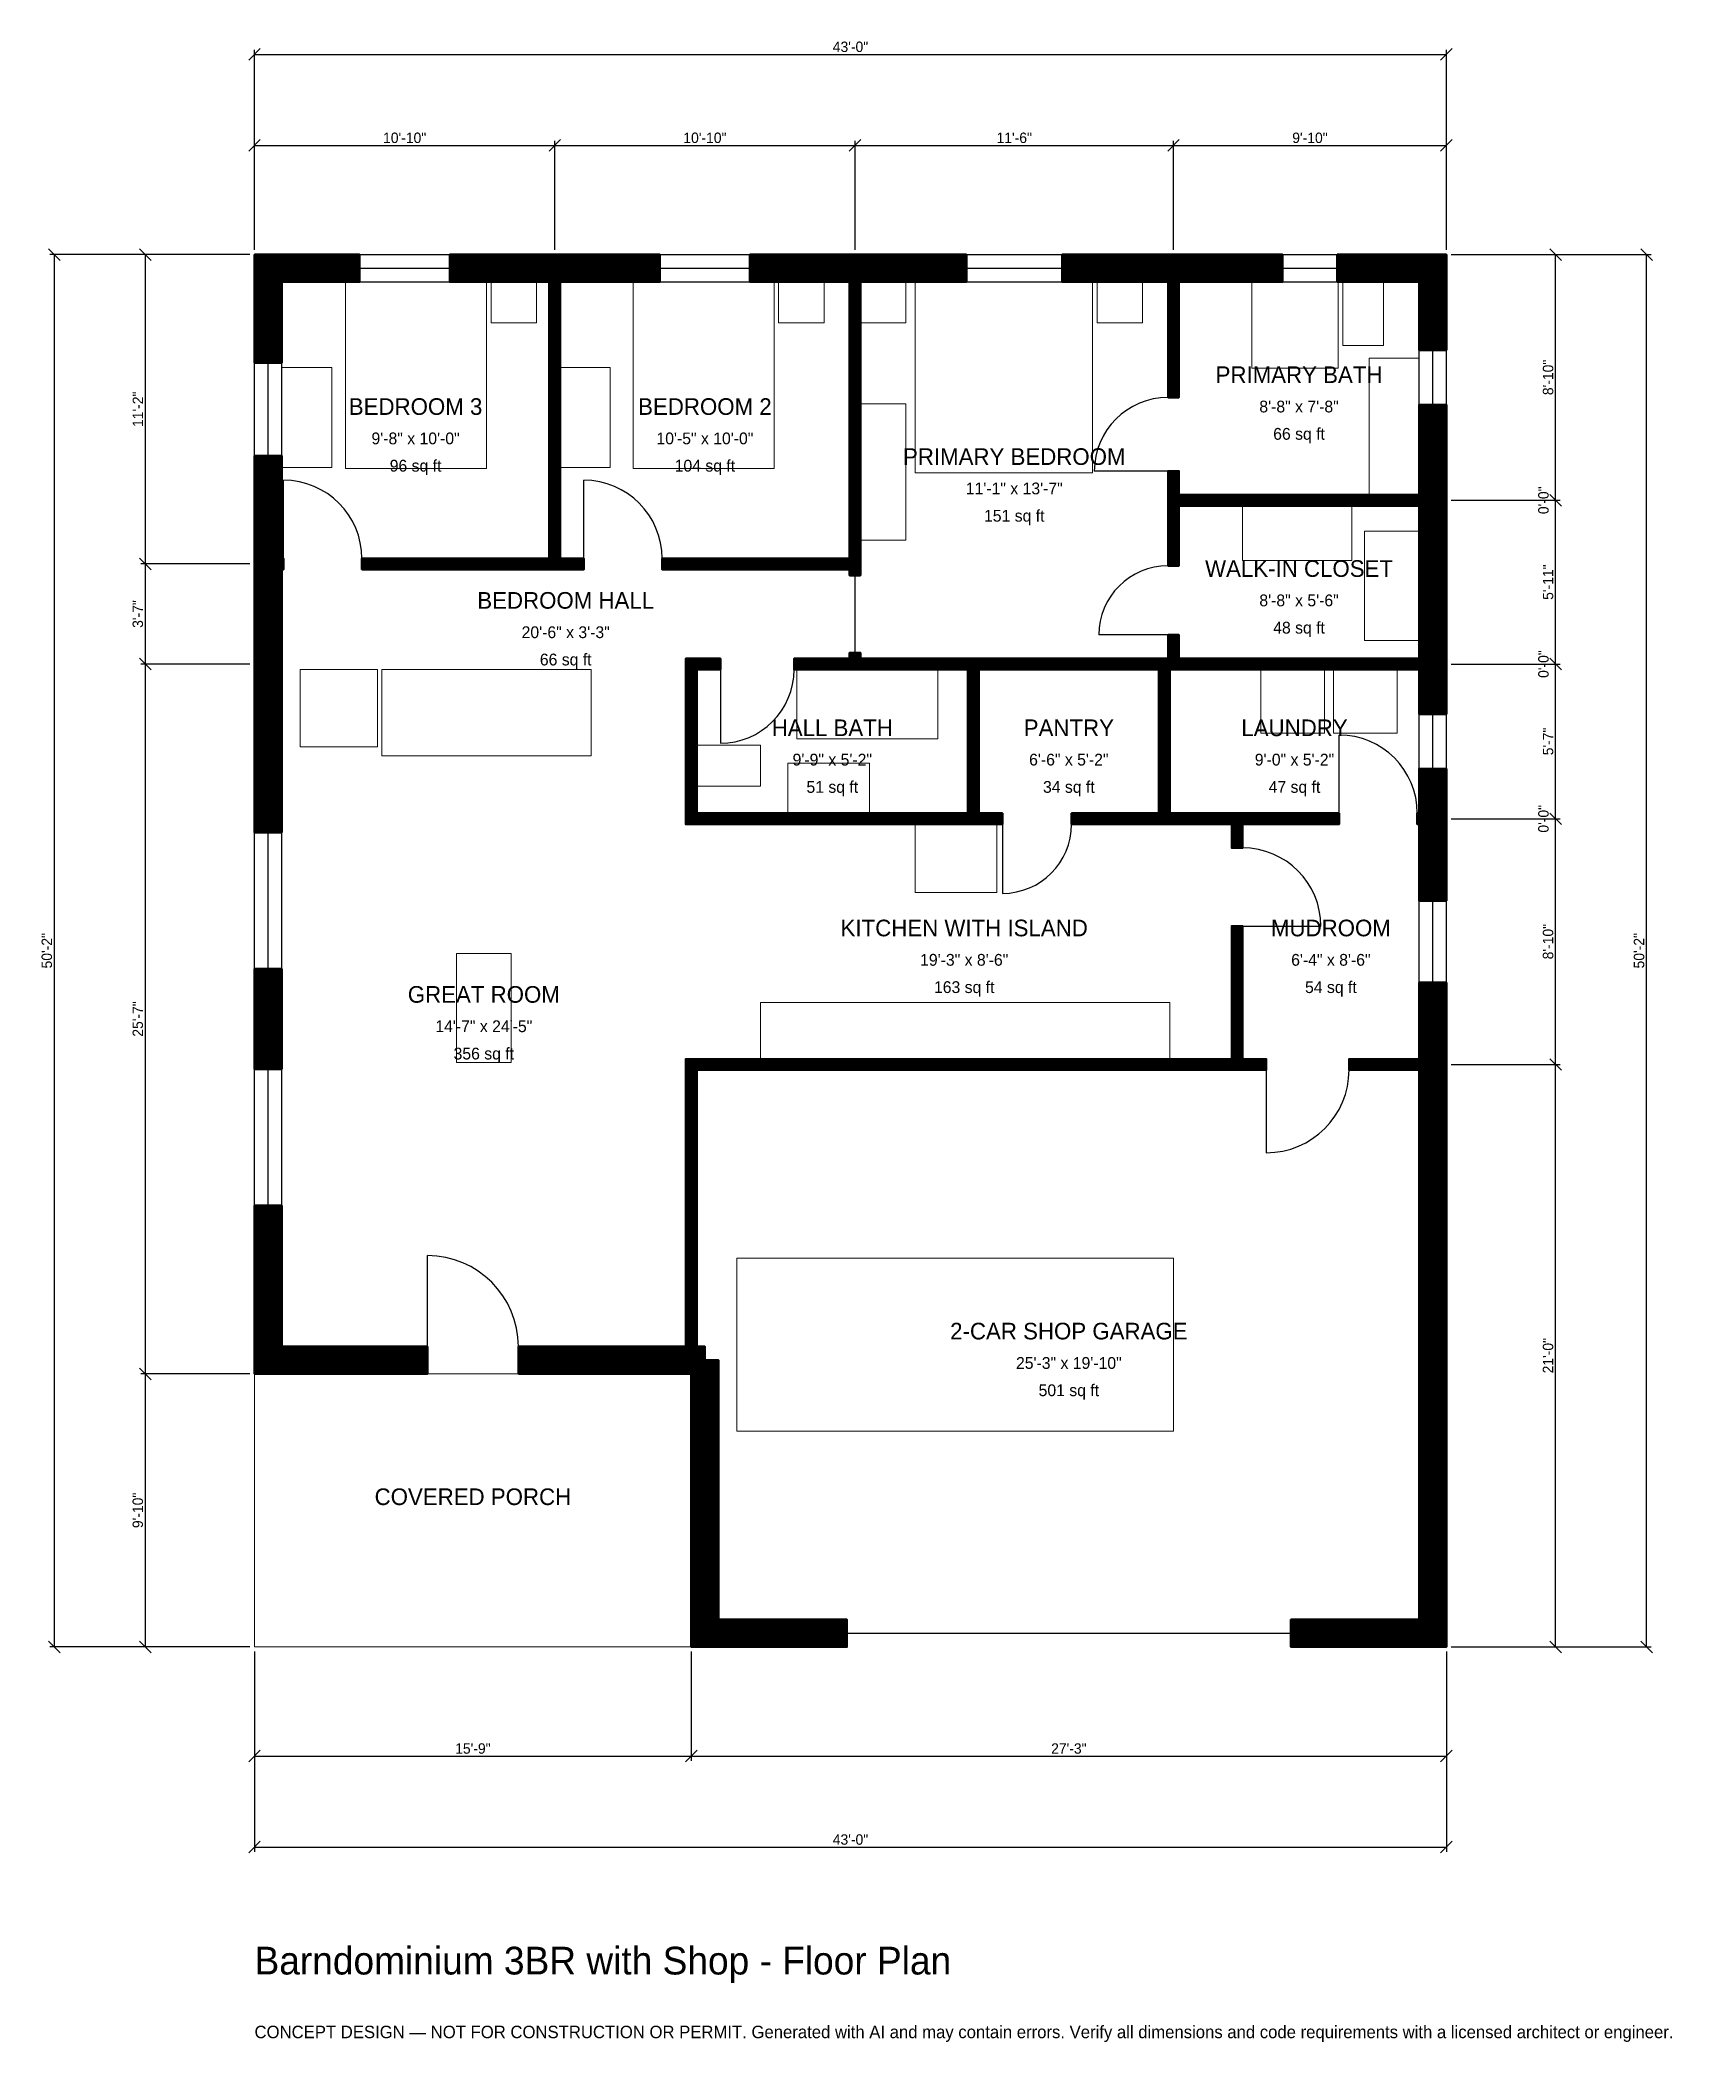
# Model space of a CAD drawing. Header units: inches. Extents: x -93 to 613, y -171 to 695.
import ezdxf
from ezdxf.enums import TextEntityAlignment as Align

# ---------------------------------------------------------------- set-up
doc = ezdxf.new("R2010")
doc.units = ezdxf.units.IN
doc.header["$MEASUREMENT"] = 0
doc.linetypes.add('DASHED', pattern=[0.6, 0.5, -0.1])
for name, color, linetype, lineweight in [('A-ANNO-DIMS', 1, 'Continuous', 13), ('A-ANNO-TEXT', 7, 'Continuous', 18), ('A-AREA-IDEN', 7, 'Continuous', 18), ('A-DOOR', 2, 'Continuous', 25), ('A-FLOR-FIXT', 9, 'Continuous', 13), ('A-FURN', 9, 'Continuous', 13), ('A-GLAZ', 4, 'Continuous', 25), ('A-SITE-PAVE', 8, 'Continuous', 13), ('A-WALL', 7, 'Continuous', 50), ('A-WALL-PATT', 8, 'Continuous', 13)]:
    doc.layers.add(name, color=color, linetype=linetype, lineweight=lineweight)
doc.dimstyles.new('PLAN', dxfattribs={"dimtxt": 4.5, "dimasz": 3, "dimexe": 2, "dimexo": 2, "dimgap": 1, "dimtad": 1, "dimdec": 0, "dimlunit": 4, "dimtsz": 2.5, "dimcen": 2.5, "dimclrd": 1, "dimclre": 1, "dimazin": 3, "dimtfac": 1, "dimtmove": 0, "dimatfit": 3})

msp = doc.modelspace()

# ---------------------------------------------------------------- hatches: boundary and pattern name
at = {"layer": 'A-WALL-PATT'}
h = msp.add_hatch(dxfattribs=at)
h.set_pattern_fill('ANSI31', color=8, scale=0.8)
h.paths.add_polyline_path([(114.1732, 118.1102), (114.1732, 129.9213), (186.6142, 129.9213), (186.6142, 249.6063), (186.6142, 254.3307), (191.3386, 254.3307), (422.8346, 254.3307), (422.8346, 311.811), (427.5591, 311.811), (427.5591, 254.3307), (437.7953, 254.3307), (437.7953, 249.6063), (427.5591, 249.6063), (422.8346, 249.6063), (191.3386, 249.6063), (191.3386, 129.9213), (194.8819, 129.9213), (194.8819, 124.0157), (200.7874, 124.0157), (200.7874, 11.811), (256.2992, 11.811), (256.2992, 0), (200.7874, 0), (200.7874, 0), (188.9764, 0), (188.9764, 0), (188.9763, 0), (188.9763, 11.811), (188.9764, 11.811), (188.9764, 115.748), (188.9763, 115.748), (188.9763, 118.1102), (186.6142, 118.1102), (186.6142, 118.1102), (114.1732, 118.1102)])
h.paths.add_polyline_path([(11.811, 118.1102), (11.811, 118.1102), (0, 118.1102), (0, 118.1102), (0, 118.1102), (0, 129.9213), (0, 129.9213), (0, 190.9449), (11.811, 190.9449), (11.811, 129.9213), (74.8031, 129.9213), (74.8031, 118.1102), (11.811, 118.1102)])
h.paths.add_polyline_path([(0, 293.3071), (11.811, 293.3071), (11.811, 250), (0, 250), (0, 293.3071)])
h.paths.add_polyline_path([(0, 419.2913), (0, 431.1024), (0, 462.5984), (0, 466.1417), (0, 466.1417), (0, 470.8661), (0, 470.8661), (0, 474.4094), (0, 515.3543), (11.811, 515.3543), (11.811, 474.4094), (11.811, 470.8661), (12.5984, 470.8661), (12.5984, 466.1417), (11.811, 466.1417), (11.811, 462.5984), (11.811, 431.1024), (11.811, 419.2913), (11.811, 352.3622), (0, 352.3622), (0, 419.2913)])
h.paths.add_polyline_path([(0, 590.5512), (0, 590.5512), (0, 602.3622), (0, 602.3622), (0, 602.3622), (11.811, 602.3622), (11.811, 602.3622), (45.4724, 602.3622), (45.4724, 590.5512), (11.811, 590.5512), (11.811, 555.5118), (0, 555.5118), (0, 590.5512)])
h.paths.add_polyline_path([(124.0157, 602.3622), (127.5591, 602.3622), (127.5591, 602.3622), (132.2835, 602.3622), (132.2835, 602.3622), (135.8268, 602.3622), (175.3937, 602.3622), (175.3937, 590.5512), (135.8268, 590.5512), (132.2835, 590.5512), (132.2835, 470.8661), (142.5197, 470.8661), (142.5197, 466.1417), (132.2835, 466.1417), (127.5591, 466.1417), (46.4567, 466.1417), (46.4567, 470.8661), (127.5591, 470.8661), (127.5591, 590.5512), (124.0157, 590.5512), (84.4488, 590.5512), (84.4488, 602.3622), (124.0157, 602.3622)])
h.paths.add_polyline_path([(253.937, 602.3622), (257.4803, 602.3622), (257.4803, 602.3622), (262.2047, 602.3622), (262.2047, 602.3622), (265.748, 602.3622), (308.0709, 602.3622), (308.0709, 590.5512), (265.748, 590.5512), (262.2047, 590.5512), (262.2047, 470.8661), (262.2047, 466.1417), (262.2047, 463.5827), (257.4803, 463.5827), (257.4803, 466.1417), (176.378, 466.1417), (176.378, 470.8661), (257.4803, 470.8661), (257.4803, 590.5512), (253.937, 590.5512), (214.3701, 590.5512), (214.3701, 602.3622), (253.937, 602.3622)])
h.paths.add_polyline_path([(391.7323, 602.3622), (395.2756, 602.3622), (395.2756, 602.3622), (400, 602.3622), (400, 602.3622), (403.5433, 602.3622), (444.8819, 602.3622), (444.8819, 590.5512), (403.5433, 590.5512), (400, 590.5512), (400, 540.5512), (395.2756, 540.5512), (395.2756, 590.5512), (391.7323, 590.5512), (349.4094, 590.5512), (349.4094, 602.3622), (391.7323, 602.3622)])
h.paths.add_polyline_path([(503.937, 602.3622), (503.937, 602.3622), (515.748, 602.3622), (515.748, 602.3622), (515.7481, 602.3622), (515.7481, 590.5512), (515.748, 590.5512), (515.748, 561.0236), (503.937, 561.0236), (503.937, 590.5512), (468.5039, 590.5512), (468.5039, 602.3622), (503.937, 602.3622)])
h.paths.add_polyline_path([(515.748, 501.9685), (515.748, 498.4252), (515.7481, 498.4252), (515.7481, 493.7008), (515.748, 493.7008), (515.748, 490.1575), (515.748, 431.1024), (515.748, 427.5591), (515.7481, 427.5591), (515.7481, 422.8346), (515.748, 422.8346), (515.748, 419.2913), (515.748, 403.5433), (503.937, 403.5433), (503.937, 419.2913), (503.937, 422.8346), (400, 422.8346), (396.063, 422.8346), (396.063, 360.6299), (422.8346, 360.6299), (427.5591, 360.6299), (469.2913, 360.6299), (469.2913, 355.9055), (427.5591, 355.9055), (427.5591, 345.6693), (422.8346, 345.6693), (422.8346, 355.9055), (396.063, 355.9055), (396.063, 355.9055), (391.3386, 355.9055), (391.3386, 355.9055), (353.5433, 355.9055), (353.5433, 360.6299), (391.3386, 360.6299), (391.3386, 422.8346), (313.3858, 422.8346), (313.3858, 360.6299), (323.622, 360.6299), (323.622, 355.9055), (313.3858, 355.9055), (313.3858, 355.9055), (308.6614, 355.9055), (308.6614, 355.9055), (191.3386, 355.9055), (191.3386, 355.9055), (186.6142, 355.9055), (186.6142, 355.9055), (186.6142, 360.6299), (186.6142, 422.8346), (186.6142, 427.5591), (191.3386, 427.5591), (201.5748, 427.5591), (201.5748, 422.8346), (191.3386, 422.8346), (191.3386, 360.6299), (308.6614, 360.6299), (308.6614, 422.8346), (262.2047, 422.8346), (257.4803, 422.8346), (233.4646, 422.8346), (233.4646, 427.5591), (257.4803, 427.5591), (257.4803, 430.1181), (262.2047, 430.1181), (262.2047, 427.5591), (308.6614, 427.5591), (313.3858, 427.5591), (391.3386, 427.5591), (395.2756, 427.5591), (395.2756, 437.7953), (400, 437.7953), (400, 427.5591), (503.937, 427.5591), (503.937, 431.1024), (503.937, 490.1575), (503.937, 493.7008), (400, 493.7008), (400, 493.7008), (400, 467.7165), (395.2756, 467.7165), (395.2756, 493.7008), (395.2756, 493.7008), (395.2756, 498.4252), (395.2756, 508.6614), (400, 508.6614), (400, 498.4252), (503.937, 498.4252), (503.937, 501.9685), (503.937, 537.4016), (515.748, 537.4016), (515.748, 501.9685)])
h.paths.add_polyline_path([(515.748, 364.1732), (515.748, 364.1732), (515.748, 360.6299), (515.7481, 360.6299), (515.7481, 355.9055), (515.748, 355.9055), (515.748, 322.8346), (503.937, 322.8346), (503.937, 352.3622), (503.937, 352.3622), (503.937, 355.9055), (503.1496, 355.9055), (503.1496, 360.6299), (503.937, 360.6299), (503.937, 379.9213), (515.748, 379.9213), (515.748, 364.1732)])
h.paths.add_polyline_path([(515.748, 257.874), (515.748, 254.3307), (515.7481, 254.3307), (515.7481, 249.6063), (515.748, 249.6063), (515.748, 246.063), (515.748, 11.811), (515.7481, 11.811), (515.7481, 0), (515.7481, 0), (515.748, 0), (515.748, 0), (503.937, 0), (503.937, 0), (448.4252, 0), (448.4252, 11.811), (503.937, 11.811), (503.937, 246.063), (503.937, 249.6063), (473.622, 249.6063), (473.622, 254.3307), (503.937, 254.3307), (503.937, 257.874), (503.937, 287.4016), (515.748, 287.4016), (515.748, 257.874)])

# ---------------------------------------------------------------- linework, layer by layer
at = {"layer": 'A-DOOR'}
for p, q in [((12.5984, 470.8661), (12.5984, 504.7244)), ((142.5197, 470.8661), (142.5197, 504.7244)), ((395.2756, 508.6614), (363.3858, 508.6614)), ((259.8425, 430.1181), (259.8425, 463.5827)), ((395.2756, 437.7953), (365.3543, 437.7953)), ((201.5748, 422.8346), (201.5748, 390.9449)), ((469.2913, 360.6299), (469.2913, 394.4882)), ((323.622, 355.9055), (323.622, 325.9843)), ((427.5591, 311.811), (461.4173, 311.811)), ((437.7953, 249.6063), (437.7953, 213.7795)), ((74.8031, 129.9213), (74.8031, 169.2913))]:
    msp.add_line(p, q, dxfattribs=at)
at = {"layer": 'A-DOOR', "linetype": 'DASHED'}
msp.add_line((256.2992, 5.9055), (448.4252, 5.9055), dxfattribs=at)
at = {"layer": 'A-DOOR'}
for centre, radius, start, end in [((395.2756, 508.6614), 31.8898, 90, 180), ((12.5984, 470.8661), 33.8583, 0, 90), ((142.5197, 470.8661), 33.8583, 0, 90), ((395.2756, 437.7953), 29.9213, 90, 180), ((201.5748, 422.8346), 31.8898, 270, 360), ((469.2913, 360.6299), 33.8583, 0, 90), ((323.622, 355.9055), 29.9213, 270, 360), ((427.5591, 311.811), 33.8583, 0, 90), ((437.7953, 249.6063), 35.8268, 270, 360), ((74.8031, 129.9213), 39.3701, 0, 90)]:
    msp.add_arc(centre, radius, start, end, dxfattribs=at)
at = {"layer": 'A-FLOR-FIXT'}
for points in [[(431.4961, 553.1496), (468.8976, 553.1496), (468.8976, 590.5512), (431.4961, 590.5512)], [(470.8661, 562.9921), (488.5827, 562.9921), (488.5827, 590.5512), (470.8661, 590.5512)], [(482.2835, 498.4252), (503.937, 498.4252), (503.937, 557.4803), (482.2835, 557.4803)], [(234.6457, 392.9134), (295.6693, 392.9134), (295.6693, 422.8346), (234.6457, 422.8346)], [(191.3386, 372.4409), (218.8976, 372.4409), (218.8976, 390.1575), (191.3386, 390.1575)], [(230.7087, 360.6299), (266.1417, 360.6299), (266.1417, 382.2835), (230.7087, 382.2835)], [(218.8976, 254.3307), (396.063, 254.3307), (396.063, 278.7402), (218.8976, 278.7402)]]:
    msp.add_lwpolyline(points, close=True, dxfattribs=at)
at = {"layer": 'A-FURN'}
for points in [[(39.3701, 509.8425), (100.3937, 509.8425), (100.3937, 590.5512), (39.3701, 590.5512)], [(102.3622, 572.8346), (122.0472, 572.8346), (122.0472, 590.5512), (102.3622, 590.5512)], [(163.7795, 509.8425), (224.8031, 509.8425), (224.8031, 590.5512), (163.7795, 590.5512)], [(226.7717, 572.8346), (246.4567, 572.8346), (246.4567, 590.5512), (226.7717, 590.5512)], [(262.2047, 572.8346), (281.8898, 572.8346), (281.8898, 590.5512), (262.2047, 590.5512)], [(285.8268, 507.874), (362.5984, 507.874), (362.5984, 590.5512), (285.8268, 590.5512)], [(364.5669, 572.8346), (384.252, 572.8346), (384.252, 590.5512), (364.5669, 590.5512)], [(11.811, 510.2362), (33.4646, 510.2362), (33.4646, 553.5433), (11.811, 553.5433)], [(132.2835, 510.2362), (153.937, 510.2362), (153.937, 553.5433), (132.2835, 553.5433)], [(262.2047, 478.7402), (281.8898, 478.7402), (281.8898, 537.7953), (262.2047, 537.7953)], [(427.5591, 470.0787), (474.8031, 470.0787), (474.8031, 493.7008), (427.5591, 493.7008)], [(480.315, 435.4331), (503.937, 435.4331), (503.937, 482.6772), (480.315, 482.6772)], [(19.685, 389.3701), (53.1496, 389.3701), (53.1496, 422.8346), (19.685, 422.8346)], [(55.1181, 385.4331), (145.6693, 385.4331), (145.6693, 422.8346), (55.1181, 422.8346)], [(435.4331, 395.2756), (462.9921, 395.2756), (462.9921, 422.8346), (435.4331, 422.8346)], [(466.9291, 395.2756), (494.4882, 395.2756), (494.4882, 422.8346), (466.9291, 422.8346)], [(285.8268, 326.378), (321.2598, 326.378), (321.2598, 355.9055), (285.8268, 355.9055)], [(87.4016, 252.7559), (111.0236, 252.7559), (111.0236, 300), (87.4016, 300)], [(208.6614, 93.3071), (397.6378, 93.3071), (397.6378, 168.1102), (208.6614, 168.1102)]]:
    msp.add_lwpolyline(points, close=True, dxfattribs=at)
at = {"layer": 'A-GLAZ'}
for p, q in [((45.4724, 602.3622), (84.4488, 602.3622)), ((175.3937, 602.3622), (214.3701, 602.3622)), ((308.0709, 602.3622), (349.4094, 602.3622)), ((444.8819, 602.3622), (468.5039, 602.3622)), ((45.4724, 596.4567), (84.4488, 596.4567)), ((45.4724, 590.5512), (84.4488, 590.5512)), ((175.3937, 596.4567), (214.3701, 596.4567)), ((175.3937, 590.5512), (214.3701, 590.5512)), ((308.0709, 596.4567), (349.4094, 596.4567)), ((308.0709, 590.5512), (349.4094, 590.5512)), ((444.8819, 596.4567), (468.5039, 596.4567)), ((444.8819, 590.5512), (468.5039, 590.5512)), ((0, 515.3543), (0, 555.5118)), ((5.9055, 515.3543), (5.9055, 555.5118)), ((11.811, 515.3543), (11.811, 555.5118)), ((503.937, 537.4016), (503.937, 561.0236)), ((509.8425, 537.4016), (509.8425, 561.0236)), ((515.748, 537.4016), (515.748, 561.0236)), ((503.937, 379.9213), (503.937, 403.5433)), ((509.8425, 379.9213), (509.8425, 403.5433)), ((515.748, 379.9213), (515.748, 403.5433)), ((0, 293.3071), (0, 352.3622)), ((5.9055, 293.3071), (5.9055, 352.3622)), ((11.811, 293.3071), (11.811, 352.3622)), ((503.937, 287.4016), (503.937, 322.8346)), ((509.8425, 287.4016), (509.8425, 322.8346)), ((515.748, 287.4016), (515.748, 322.8346)), ((0, 190.9449), (0, 250)), ((5.9055, 190.9449), (5.9055, 250)), ((11.811, 190.9449), (11.811, 250))]:
    msp.add_line(p, q, dxfattribs=at)
at = {"layer": 'A-SITE-PAVE', "linetype": 'DASHED'}
msp.add_lwpolyline([(0, 0), (188.9764, 0), (188.9764, 118.1102), (0, 118.1102)], close=True, dxfattribs=at)
at = {"layer": 'A-WALL'}
for points in [[(0, 590.5512), (0, 590.5512), (0, 602.3622), (0, 602.3622), (0, 602.3622), (11.811, 602.3622), (11.811, 602.3622), (45.4724, 602.3622), (45.4724, 590.5512), (11.811, 590.5512), (11.811, 555.5118), (0, 555.5118), (0, 590.5512)], [(124.0157, 602.3622), (127.5591, 602.3622), (127.5591, 602.3622), (132.2835, 602.3622), (132.2835, 602.3622), (135.8268, 602.3622), (175.3937, 602.3622), (175.3937, 590.5512), (135.8268, 590.5512), (132.2835, 590.5512), (132.2835, 470.8661), (142.5197, 470.8661), (142.5197, 466.1417), (132.2835, 466.1417), (127.5591, 466.1417), (46.4567, 466.1417), (46.4567, 470.8661), (127.5591, 470.8661), (127.5591, 590.5512), (124.0157, 590.5512), (84.4488, 590.5512), (84.4488, 602.3622), (124.0157, 602.3622)], [(253.937, 602.3622), (257.4803, 602.3622), (257.4803, 602.3622), (262.2047, 602.3622), (262.2047, 602.3622), (265.748, 602.3622), (308.0709, 602.3622), (308.0709, 590.5512), (265.748, 590.5512), (262.2047, 590.5512), (262.2047, 470.8661), (262.2047, 466.1417), (262.2047, 463.5827), (257.4803, 463.5827), (257.4803, 466.1417), (176.378, 466.1417), (176.378, 470.8661), (257.4803, 470.8661), (257.4803, 590.5512), (253.937, 590.5512), (214.3701, 590.5512), (214.3701, 602.3622), (253.937, 602.3622)], [(391.7323, 602.3622), (395.2756, 602.3622), (395.2756, 602.3622), (400, 602.3622), (400, 602.3622), (403.5433, 602.3622), (444.8819, 602.3622), (444.8819, 590.5512), (403.5433, 590.5512), (400, 590.5512), (400, 540.5512), (395.2756, 540.5512), (395.2756, 590.5512), (391.7323, 590.5512), (349.4094, 590.5512), (349.4094, 602.3622), (391.7323, 602.3622)], [(503.937, 602.3622), (503.937, 602.3622), (515.748, 602.3622), (515.748, 602.3622), (515.7481, 602.3622), (515.7481, 590.5512), (515.748, 590.5512), (515.748, 561.0236), (503.937, 561.0236), (503.937, 590.5512), (468.5039, 590.5512), (468.5039, 602.3622), (503.937, 602.3622)], [(515.748, 501.9685), (515.748, 498.4252), (515.7481, 498.4252), (515.7481, 493.7008), (515.748, 493.7008), (515.748, 490.1575), (515.748, 431.1024), (515.748, 427.5591), (515.7481, 427.5591), (515.7481, 422.8346), (515.748, 422.8346), (515.748, 419.2913), (515.748, 403.5433), (503.937, 403.5433), (503.937, 419.2913), (503.937, 422.8346), (400, 422.8346), (396.063, 422.8346), (396.063, 360.6299), (422.8346, 360.6299), (427.5591, 360.6299), (469.2913, 360.6299), (469.2913, 355.9055), (427.5591, 355.9055), (427.5591, 345.6693), (422.8346, 345.6693), (422.8346, 355.9055), (396.063, 355.9055), (396.063, 355.9055), (391.3386, 355.9055), (391.3386, 355.9055), (353.5433, 355.9055), (353.5433, 360.6299), (391.3386, 360.6299), (391.3386, 422.8346), (313.3858, 422.8346), (313.3858, 360.6299), (323.622, 360.6299), (323.622, 355.9055), (313.3858, 355.9055), (313.3858, 355.9055), (308.6614, 355.9055), (308.6614, 355.9055), (191.3386, 355.9055), (191.3386, 355.9055), (186.6142, 355.9055), (186.6142, 355.9055), (186.6142, 360.6299), (186.6142, 422.8346), (186.6142, 427.5591), (191.3386, 427.5591), (201.5748, 427.5591), (201.5748, 422.8346), (191.3386, 422.8346), (191.3386, 360.6299), (308.6614, 360.6299), (308.6614, 422.8346), (262.2047, 422.8346), (257.4803, 422.8346), (233.4646, 422.8346), (233.4646, 427.5591), (257.4803, 427.5591), (257.4803, 430.1181), (262.2047, 430.1181), (262.2047, 427.5591), (308.6614, 427.5591), (313.3858, 427.5591), (391.3386, 427.5591), (395.2756, 427.5591), (395.2756, 437.7953), (400, 437.7953), (400, 427.5591), (503.937, 427.5591), (503.937, 431.1024), (503.937, 490.1575), (503.937, 493.7008), (400, 493.7008), (400, 493.7008), (400, 467.7165), (395.2756, 467.7165), (395.2756, 493.7008), (395.2756, 493.7008), (395.2756, 498.4252), (395.2756, 508.6614), (400, 508.6614), (400, 498.4252), (503.937, 498.4252), (503.937, 501.9685), (503.937, 537.4016), (515.748, 537.4016), (515.748, 501.9685)], [(0, 419.2913), (0, 431.1024), (0, 462.5984), (0, 466.1417), (0, 466.1417), (0, 470.8661), (0, 470.8661), (0, 474.4094), (0, 515.3543), (11.811, 515.3543), (11.811, 474.4094), (11.811, 470.8661), (12.5984, 470.8661), (12.5984, 466.1417), (11.811, 466.1417), (11.811, 462.5984), (11.811, 431.1024), (11.811, 419.2913), (11.811, 352.3622), (0, 352.3622), (0, 419.2913)], [(515.748, 364.1732), (515.748, 364.1732), (515.748, 360.6299), (515.7481, 360.6299), (515.7481, 355.9055), (515.748, 355.9055), (515.748, 322.8346), (503.937, 322.8346), (503.937, 352.3622), (503.937, 352.3622), (503.937, 355.9055), (503.1496, 355.9055), (503.1496, 360.6299), (503.937, 360.6299), (503.937, 379.9213), (515.748, 379.9213), (515.748, 364.1732)], [(114.1732, 118.1102), (114.1732, 129.9213), (186.6142, 129.9213), (186.6142, 249.6063), (186.6142, 254.3307), (191.3386, 254.3307), (422.8346, 254.3307), (422.8346, 311.811), (427.5591, 311.811), (427.5591, 254.3307), (437.7953, 254.3307), (437.7953, 249.6063), (427.5591, 249.6063), (422.8346, 249.6063), (191.3386, 249.6063), (191.3386, 129.9213), (194.8819, 129.9213), (194.8819, 124.0157), (200.7874, 124.0157), (200.7874, 11.811), (256.2992, 11.811), (256.2992, 0), (200.7874, 0), (200.7874, 0), (188.9764, 0), (188.9764, 0), (188.9763, 0), (188.9763, 11.811), (188.9764, 11.811), (188.9764, 115.748), (188.9763, 115.748), (188.9763, 118.1102), (186.6142, 118.1102), (186.6142, 118.1102), (114.1732, 118.1102)], [(0, 293.3071), (11.811, 293.3071), (11.811, 250), (0, 250), (0, 293.3071)], [(515.748, 257.874), (515.748, 254.3307), (515.7481, 254.3307), (515.7481, 249.6063), (515.748, 249.6063), (515.748, 246.063), (515.748, 11.811), (515.7481, 11.811), (515.7481, 0), (515.7481, 0), (515.748, 0), (515.748, 0), (503.937, 0), (503.937, 0), (448.4252, 0), (448.4252, 11.811), (503.937, 11.811), (503.937, 246.063), (503.937, 249.6063), (473.622, 249.6063), (473.622, 254.3307), (503.937, 254.3307), (503.937, 257.874), (503.937, 287.4016), (515.748, 287.4016), (515.748, 257.874)], [(11.811, 118.1102), (11.811, 118.1102), (0, 118.1102), (0, 118.1102), (0, 118.1102), (0, 129.9213), (0, 129.9213), (0, 190.9449), (11.811, 190.9449), (11.811, 129.9213), (74.8031, 129.9213), (74.8031, 118.1102), (11.811, 118.1102)]]:
    msp.add_lwpolyline(points, close=True, dxfattribs=at)

# ---------------------------------------------------------------- texts
at = {"layer": 'A-ANNO-TEXT'}
for s, height, p in [('Barndominium 3BR with Shop - Floor Plan', 12, (0, -141.7323)), ('CONCEPT DESIGN — NOT FOR CONSTRUCTION OR PERMIT. Generated with AI and may contain errors. Verify all dimensions and code requirements with a licensed architect or engineer.', 5.4, (0, -169.2913))]:
    msp.add_text(s, height=height, dxfattribs=at).set_placement(p)
at = {"layer": 'A-AREA-IDEN'}
for s, height, p in [('PRIMARY BATH', 7.2, (451.9685, 550.3937)), ('BEDROOM 3', 7.2, (69.685, 536.6142)), ('BEDROOM 2', 7.2, (194.8819, 536.6142)), ('8\'-8" x 7\'-8"', 5.1, (451.9685, 536.6142)), ('9\'-8" x 10\'-0"', 5.1, (69.685, 522.8346)), ('10\'-5" x 10\'-0"', 5.1, (194.8819, 522.8346)), ('66 sq ft', 5.1, (451.9685, 524.8031)), ('96 sq ft', 5.1, (69.685, 511.0236)), ('104 sq ft', 5.1, (194.8819, 511.0236)), ('PRIMARY BEDROOM', 7.2, (328.7402, 514.9606)), ('11\'-1" x 13\'-7"', 5.1, (328.7402, 501.1811)), ('151 sq ft', 5.1, (328.7402, 489.3701)), ('WALK-IN CLOSET', 7.2, (451.9685, 466.5354)), ('BEDROOM HALL', 7.2, (134.6457, 452.7559)), ('8\'-8" x 5\'-6"', 5.1, (451.9685, 452.7559)), ('48 sq ft', 5.1, (451.9685, 440.9449)), ('20\'-6" x 3\'-3"', 5.1, (134.6457, 438.9764)), ('66 sq ft', 5.1, (134.6457, 427.1654)), ('HALL BATH', 7.2, (250, 397.6378)), ('PANTRY', 7.2, (352.3622, 397.6378)), ('LAUNDRY', 7.2, (450, 397.6378)), ('9\'-9" x 5\'-2"', 5.1, (250, 383.8583)), ('6\'-6" x 5\'-2"', 5.1, (352.3622, 383.8583)), ('9\'-0" x 5\'-2"', 5.1, (450, 383.8583)), ('51 sq ft', 5.1, (250, 372.0472)), ('34 sq ft', 5.1, (352.3622, 372.0472)), ('47 sq ft', 5.1, (450, 372.0472)), ('KITCHEN WITH ISLAND', 7.2, (307.0866, 311.0236)), ('MUDROOM', 7.2, (465.748, 311.0236)), ('19\'-3" x 8\'-6"', 5.1, (307.0866, 297.2441)), ('6\'-4" x 8\'-6"', 5.1, (465.748, 297.2441)), ('GREAT ROOM', 7.2, (99.2126, 282.2835)), ('163 sq ft', 5.1, (307.0866, 285.4331)), ('54 sq ft', 5.1, (465.748, 285.4331)), ('14\'-7" x 24\'-5"', 5.1, (99.2126, 268.5039)), ('356 sq ft', 5.1, (99.2126, 256.6929)), ('2-CAR SHOP GARAGE', 7.2, (352.3622, 136.6142)), ('25\'-3" x 19\'-10"', 5.1, (352.3622, 122.8346)), ('501 sq ft', 5.1, (352.3622, 111.0236)), ('COVERED PORCH', 7.2, (94.4882, 64.9606))]:
    msp.add_text(s, height=height, dxfattribs=at).set_placement(p, align=Align.MIDDLE_CENTER)

# ---------------------------------------------------------------- dimensions: what is measured, and where the dimension line sits
at = {"layer": 'A-ANNO-DIMS'}
for base, p1, p2, text in [((0, 688.9764), (0, 602.3622), (515.748, 602.3622), '43\'-0"'), ((0, 649.6063), (0, 602.3622), (129.9213, 602.3622), '10\'-10"'), ((129.9213, 649.6063), (129.9213, 602.3622), (259.8425, 602.3622), '10\'-10"'), ((259.8425, 649.6063), (259.8425, 602.3622), (397.6378, 602.3622), '11\'-6"'), ((397.6378, 649.6063), (397.6378, 602.3622), (515.748, 602.3622), '9\'-10"'), ((0, -47.2441), (0, 0), (188.9764, 0), '15\'-9"'), ((0, -86.6142), (0, 0), (515.748, 0), '43\'-0"'), ((188.9764, -47.2441), (188.9764, 0), (515.748, 0), '27\'-3"')]:
    msp.add_linear_dim(base=base, p1=p1, p2=p2, text=text, dimstyle='PLAN', dxfattribs=at).render()
for base, p1, p2, text in [((-86.6142, 0), (0, 0), (0, 602.3622), '50\'-2"'), ((-47.2441, 468.5039), (0, 468.5039), (0, 602.3622), '11\'-2"'), ((562.9921, 496.063), (515.748, 496.063), (515.748, 602.3622), '8\'-10"'), ((602.3622, 0), (515.748, 0), (515.748, 602.3622), '50\'-2"'), ((562.9921, 496.063), (515.748, 496.063), (515.748, 496.063), '0\'-0"'), ((562.9921, 425.1968), (515.748, 425.1968), (515.748, 496.063), '5\'-11"'), ((-47.2441, 425.1968), (0, 425.1968), (0, 468.5039), '3\'-7"'), ((-47.2441, 118.1102), (0, 118.1102), (0, 425.1968), '25\'-7"'), ((562.9921, 425.1968), (515.748, 425.1968), (515.748, 425.1968), '0\'-0"'), ((562.9921, 358.2677), (515.748, 358.2677), (515.748, 425.1968), '5\'-7"'), ((562.9921, 358.2677), (515.748, 358.2677), (515.748, 358.2677), '0\'-0"'), ((562.9921, 251.9685), (515.748, 251.9685), (515.748, 358.2677), '8\'-10"'), ((562.9921, 0), (515.748, 0), (515.748, 251.9685), '21\'-0"'), ((-47.2441, 0), (0, 0), (0, 118.1102), '9\'-10"')]:
    msp.add_linear_dim(base=base, p1=p1, p2=p2, angle=90, text=text, dimstyle='PLAN', dxfattribs=at).render()

doc.saveas('drawing.dxf')
